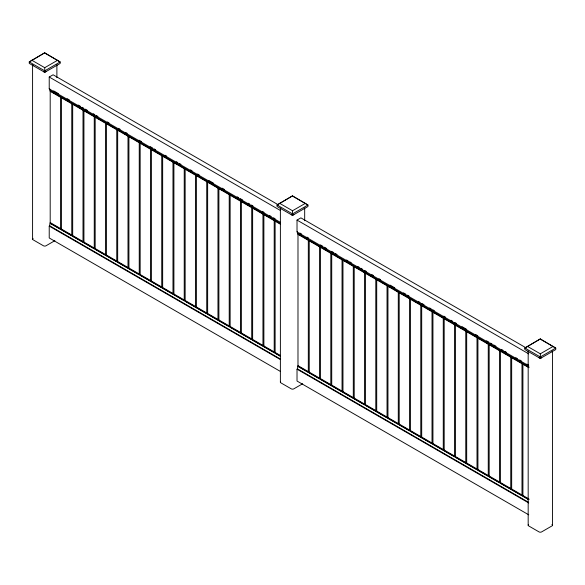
<?xml version="1.0" encoding="UTF-8"?>
<svg xmlns="http://www.w3.org/2000/svg" width="585" height="585" viewBox="0 0 585 585"><rect width="100%" height="100%" fill="white"/><g stroke="black" fill="none" stroke-linecap="round" stroke-linejoin="round"><path stroke-width="0.88" d="M528.745 514.822L297.019 381.032L297.019 369.172L297.502 368.894A4.387 2.53 -60 0 1 297.984 366.378L297.992 233.876L308.31 239.835L308.31 372.279L297.992 366.32L297.984 365.632L528.92 498.961M44.672 53.008L60.16 61.951L44.738 70.858L29.25 61.915L44.738 52.789L60.16 61.951L60.16 63.443L44.738 72.35L29.25 63.407L29.25 61.915L44.738 52.789M292.471 196.077L307.959 205.013L292.529 213.92L277.041 204.977L292.529 195.851L307.959 205.013L307.959 206.505L292.529 215.412L277.041 206.468L277.041 204.977L292.529 195.851M540.262 339.139L555.75 348.075L540.328 356.982L524.84 348.038L540.328 338.912L555.75 348.075L555.75 349.567L540.328 358.473L524.84 349.53L524.84 348.038L540.328 338.912M31.831 60.24L44.738 67.692L57.644 60.24M280.156 222.212L49.22 88.883L49.22 77.023L53.096 74.785L278.489 204.918M49.22 88.883L49.71 88.606A4.161 2.398 -60 0 0 50.193 90.565L50.193 91.304L280.332 224.179M280.156 371.299L49.22 237.971L49.22 226.11L49.71 225.832A4.387 2.53 -60 0 1 50.193 223.316L50.193 222.571L280.332 355.439M54.88 240.669L46.025 245.78A1.828 1.053 0 0 1 43.444 245.78L33.118 239.813A1.828 1.053 0 0 1 33.118 238.329M279.623 203.302L292.529 210.754L305.436 203.302M528.745 365.735L297.019 231.945L297.019 220.084L300.887 217.854L526.288 347.98M297.019 231.945L297.502 231.667M302.672 383.731L293.824 388.842A1.828 1.053 0 0 1 291.242 388.842L280.917 382.875A1.828 1.053 0 0 1 280.522 381.727M527.421 346.364L540.328 353.815L553.227 346.364M49.22 77.023L280.156 210.351M297.019 220.084L528.745 353.874M53.659 90.887L58.405 93.629M67.107 98.653L69.476 100.02M78.178 105.044L80.554 106.412M82.134 107.326L83.713 108.24M85.293 109.154L87.67 110.521M93.205 113.717L94.785 114.631M96.371 115.545L97.951 116.459M107.443 121.936L109.022 122.85M118.514 128.327L120.093 129.241M125.629 132.437L127.216 133.351M139.076 140.203L141.446 141.57M150.148 146.594L152.517 147.961M154.104 148.875L155.683 149.789M165.175 155.274L166.754 156.18M176.246 161.665L177.825 162.579M179.412 163.486L180.992 164.4M190.483 169.884L192.063 170.798M197.598 173.994L199.178 174.908M208.669 180.385L213.415 183.12M222.117 188.143L224.486 189.518M237.144 196.823L238.724 197.737M240.303 198.644L242.68 200.019M248.215 203.214L249.795 204.128M251.382 205.042L252.961 205.957M262.453 211.434L264.032 212.348M269.568 215.543L271.147 216.457M273.524 217.825L275.104 218.739M299.871 233.035L301.458 233.949M306.993 237.144L308.573 238.058M320.434 244.91L322.81 246.278M324.39 247.192L326.766 248.559M331.505 251.301L333.881 252.669M335.461 253.583L337.048 254.497M346.532 259.981L348.119 260.888M349.698 261.802L351.278 262.716M357.611 266.372L359.19 267.286M360.769 268.193L362.349 269.107M364.726 270.482L366.305 271.396M371.841 274.592L373.427 275.506M378.963 278.701L380.542 279.615M390.034 285.092L394.78 287.827M403.474 292.851L405.851 294.226M407.431 295.14L409.01 296.047M418.502 301.531L420.089 302.445M421.668 303.352L424.037 304.726M429.573 307.922L431.16 308.836M432.739 309.75L434.319 310.664M443.81 316.141L445.39 317.055M450.933 320.251L452.512 321.165M454.881 322.532L456.468 323.446M462.004 326.642L466.75 329.384M475.444 334.401L477.821 335.775M486.515 340.799L488.892 342.166M490.471 343.081L492.058 343.995M493.638 344.909L496.007 346.276M501.542 349.472L503.129 350.386M504.709 351.3L506.288 352.214M515.78 357.691L517.359 358.605M519.736 359.972L521.315 360.886M526.851 364.082L528.438 364.996M50.193 90.565L280.332 223.433M297.487 232.04A4.161 2.398 -60 0 0 297.984 233.627L528.92 366.956M280.288 223.653L275.125 220.677L275.125 353.121L280.288 356.097M528.818 367.139L522.917 363.738L522.917 496.182L528.818 499.59M528.92 367.694L297.984 234.373L297.984 233.627M50.193 223.316L280.332 356.185M297.984 366.378L528.92 499.707M49.71 225.832L280.639 359.161M297.502 368.894L528.438 502.222M49.22 226.11L280.156 359.439M297.019 369.172L528.745 502.954M552.474 351.022L552.474 525.198M540.328 353.815L540.328 358.473M528.175 351.022L528.175 525.198M304.683 220.728L304.683 207.96A1.828 1.053 0 0 1 304.149 208.706M292.529 210.754L292.529 215.412M280.383 382.137L280.383 207.96A1.828 1.053 0 0 0 280.917 208.706M56.884 64.898L56.884 77.666M44.738 67.692L44.738 72.35M32.584 64.898L32.584 239.068M551.94 524.452A1.828 1.053 0 0 1 551.94 525.944L541.615 531.904A1.828 1.053 0 0 1 539.034 531.904L528.708 525.944A1.828 1.053 0 0 1 528.555 524.555M552.415 351.292A1.828 1.053 0 0 1 551.94 351.768M541.615 357.727A1.828 1.053 0 0 1 539.034 357.727M528.708 351.768A1.828 1.053 0 0 1 528.24 351.292M293.824 214.666A1.828 1.053 0 0 1 292.771 214.966M292.295 214.966A1.828 1.053 0 0 1 291.242 214.666M56.825 65.169A1.828 1.053 0 0 1 56.35 65.644M46.025 71.604A1.828 1.053 0 0 1 43.444 71.604M33.118 65.644A1.828 1.053 0 0 1 32.65 65.169M50.193 90.814L50.193 223.258L60.518 229.218L60.518 96.774L50.193 90.814M61.44 97.3L61.44 229.751L71.765 235.711L71.765 103.267L61.44 97.3M72.686 103.794L72.686 236.245L83.011 242.205L83.011 109.761L72.686 103.794M83.933 110.287L83.933 242.738L94.258 248.698L94.258 116.254L83.933 110.287M95.179 116.781L95.179 249.232L105.505 255.192L105.505 122.74L95.179 116.781M106.426 123.274L106.426 255.725L116.751 261.685L116.751 129.234L106.426 123.274M117.673 129.768L117.673 262.219L127.998 268.179L127.998 135.727L117.673 129.768M128.919 136.261L128.919 268.712L139.245 274.672L139.245 142.221L128.919 136.261M140.166 142.755L140.166 275.199L150.491 281.166L150.491 148.714L140.166 142.755M151.413 149.248L151.413 281.692L161.738 287.659L161.738 155.208L151.413 149.248M162.659 155.742L162.659 288.186L172.984 294.153L172.984 161.701L162.659 155.742M173.906 162.235L173.906 294.679L184.231 300.639L184.231 168.195L173.906 162.235M185.152 168.729L185.152 301.173L195.478 307.132L195.478 174.688L185.152 168.729M196.399 175.222L196.399 307.666L206.724 313.626L206.724 181.182L196.399 175.222M207.646 181.716L207.646 314.16L217.971 320.119L217.971 187.675L207.646 181.716M218.892 188.209L218.892 320.653L229.218 326.613L229.218 194.169L218.892 188.209M230.139 194.703L230.139 327.147L240.464 333.106L240.464 200.662L230.139 194.703M241.386 201.196L241.386 333.64L251.711 339.6L251.711 207.156L241.386 201.196M252.632 207.69L252.632 340.134L262.957 346.093L262.957 213.649L252.632 207.69M263.879 214.183L263.879 346.627L274.204 352.587L274.204 220.143L263.879 214.183M309.238 240.369L309.238 372.813L319.556 378.773L319.556 246.329L309.238 240.369M320.478 246.855L320.478 379.307L330.803 385.266L330.803 252.822L320.478 246.855M331.724 253.349L331.724 385.8L342.049 391.76L342.049 259.316L331.724 253.349M342.971 259.842L342.971 392.294L353.296 398.253L353.296 265.809L342.971 259.842M354.217 266.336L354.217 398.787L364.543 404.747L364.543 272.303L354.217 266.336M365.464 272.829L365.464 405.281L375.789 411.24L375.789 278.789L365.464 272.829M376.711 279.323L376.711 411.774L387.036 417.734L387.036 285.283L376.711 279.323M387.957 285.816L387.957 418.268L398.283 424.227L398.283 291.776L387.957 285.816M399.204 292.31L399.204 424.761L409.529 430.721L409.529 298.27L399.204 292.31M410.451 298.803L410.451 431.247L420.776 437.214L420.776 304.763L410.451 298.803M421.697 305.297L421.697 437.741L432.022 443.708L432.022 311.257L421.697 305.297M432.944 311.79L432.944 444.234L443.269 450.201L443.269 317.75L432.944 311.79M444.19 318.284L444.19 450.728L454.516 456.688L454.516 324.244L444.19 318.284M455.437 324.777L455.437 457.221L465.762 463.181L465.762 330.737L455.437 324.777M466.684 331.271L466.684 463.715L477.009 469.675L477.009 337.231L466.684 331.271M477.93 337.764L477.93 470.208L488.256 476.168L488.256 343.724L477.93 337.764M489.177 344.258L489.177 476.702L499.502 482.662L499.502 350.218L489.177 344.258M500.424 350.751L500.424 483.195L510.749 489.155L510.749 356.711L500.424 350.751M511.67 357.245L511.67 489.689L521.995 495.649L521.995 363.205L511.67 357.245"/></g></svg>
